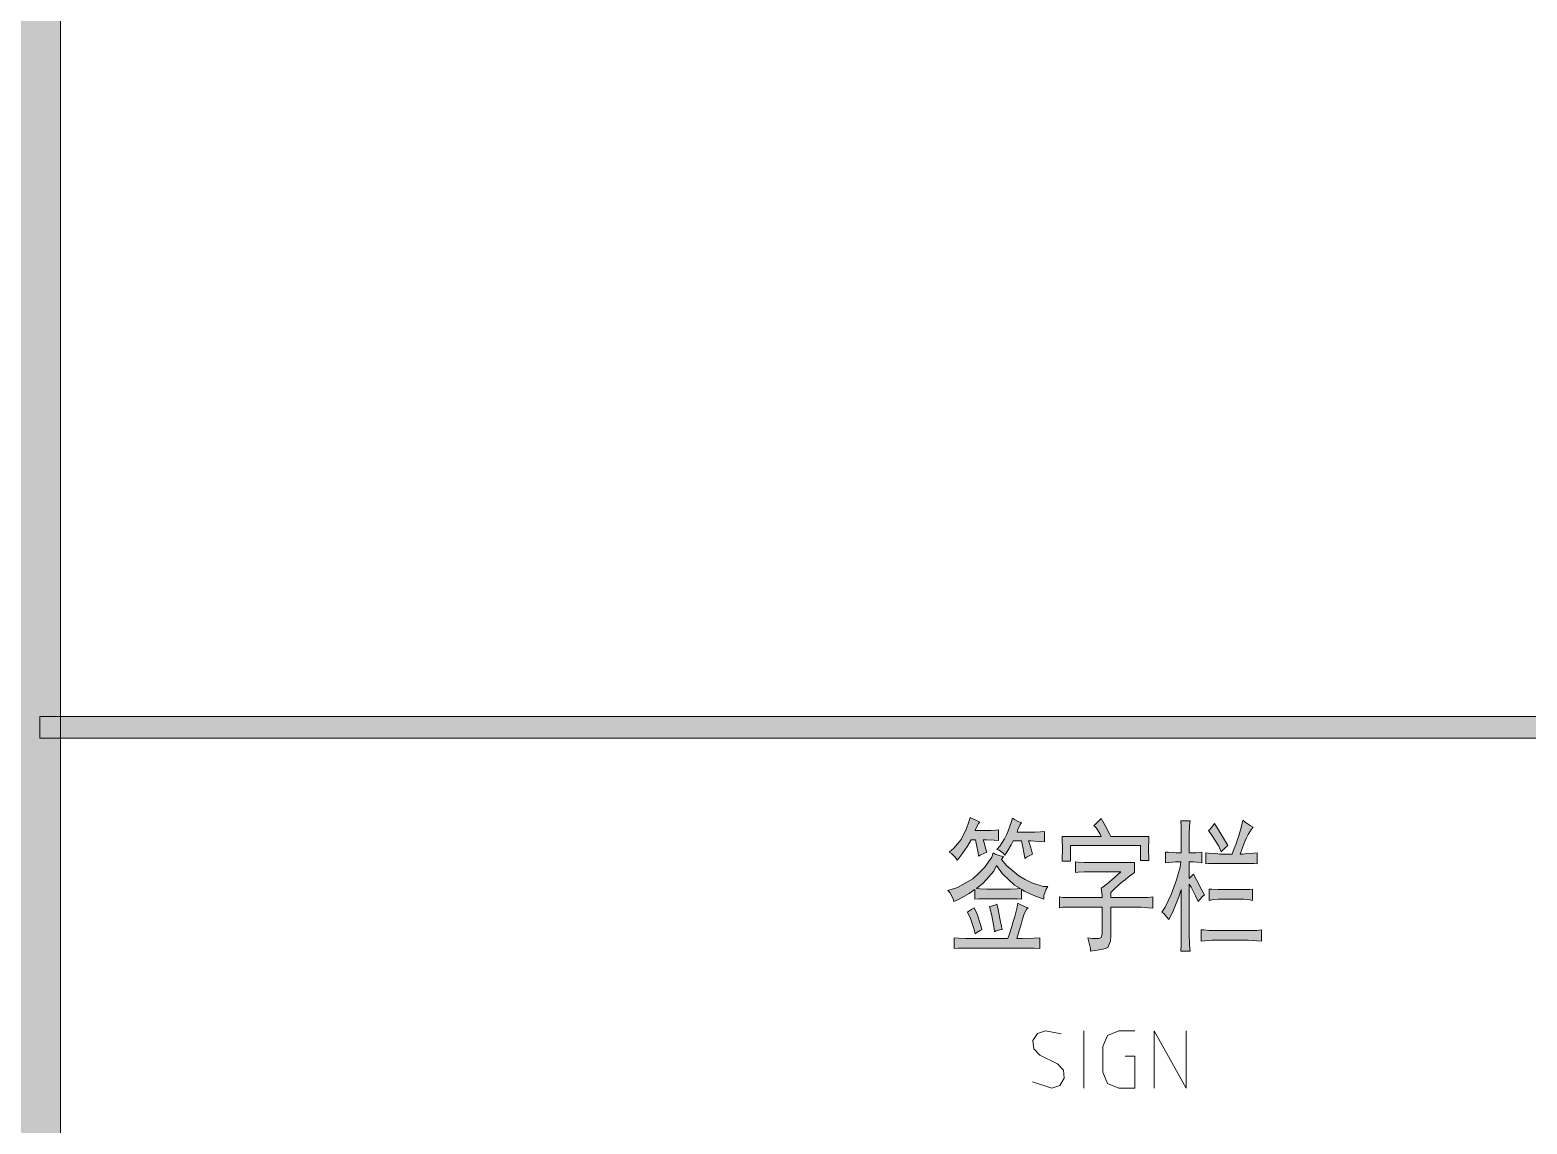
# Model space of a CAD drawing. Header units: millimetres. Extents: x 261 to 114907, y 32 to 1998430.
# Drawn here: x 107676 to 111292, y 1947364 to 1950007 of the extents above; entities that cross this region are included whole.
import ezdxf

# ---------------------------------------------------------------- set-up
doc = ezdxf.new("R2010")
doc.units = ezdxf.units.MM

msp = doc.modelspace()

# ---------------------------------------------------------------- hatches: boundary and pattern name
h = msp.add_hatch(color=0)
h.dxf.hatch_style = 2
h.paths.add_polyline_path([(107750.2, 1928333.3), (107650.3, 1928333.3), (107650.3, 1997229.2), (107750.2, 1997229.2)])
h = msp.add_hatch(color=0)
h.dxf.hatch_style = 2
h.paths.add_polyline_path([(113706.8, 1948348.5), (113706.8, 1948296.8), (107700.3, 1948296.8), (107700.3, 1948348.5)])
h = msp.add_hatch(color=0)
h.dxf.hatch_style = 2
h.paths.add_polyline_path([(110014.7, 1948049.5), (110004.4, 1948049.9), (109986.3, 1948050.8), (109978.1, 1948050.8), (109980.2, 1948043.5), (109984.6, 1948028.4), (109987.1, 1948021), (109981.1, 1948018.9), (109970.8, 1948014.2), (109966.9, 1948011.6), (109966, 1948019.8), (109962.1, 1948039.1), (109959.6, 1948050.8), (109948.8, 1948050.8), (109940.2, 1948035.7), (109923.4, 1948011.6), (109915.2, 1948002.1), (109911.3, 1948008.1), (109901.4, 1948017.6), (109895.8, 1948021), (109907.4, 1948030.5), (109925.1, 1948052.1), (109930.7, 1948064.1), (109936.7, 1948076.2), (109944.5, 1948096.5), (109946.6, 1948104.6), (109951.8, 1948102.1), (109963.4, 1948096.5), (109969.9, 1948093.9), (109966.5, 1948090), (109960.9, 1948079.7), (109958.7, 1948073.6), (109990.2, 1948073.6), (109996.2, 1948073.6), (110008.3, 1948074.5), (110014.7, 1948074.9)])
h = msp.add_hatch(color=0)
h.dxf.hatch_style = 2
h.paths.add_polyline_path([(110097.5, 1948016.7), (110092.7, 1948014.2), (110082.8, 1948009), (110078.5, 1948006), (110077.2, 1948016.3), (110073.3, 1948037), (110070.3, 1948048.2), (110050.9, 1948048.2), (110045.3, 1948038.7), (110035.4, 1948021.5), (110030.7, 1948014.2), (110026.4, 1948018.9), (110016.4, 1948025.8), (110011.3, 1948027.5), (110018.6, 1948035.7), (110029.8, 1948053.4), (110034.1, 1948062.8), (110038.4, 1948072.3), (110045.7, 1948092.6), (110049.2, 1948103.4), (110053.5, 1948099.9), (110064.3, 1948094.7), (110070.3, 1948092.6), (110067.3, 1948087.8), (110062.1, 1948076.2), (110060, 1948069.7), (110097.5, 1948069.7), (110102.6, 1948069.7), (110116.8, 1948070.2), (110125.9, 1948071), (110125.9, 1948046.5), (110112.5, 1948047.3), (110093.1, 1948048.2), (110087.5, 1948048.2), (110089.7, 1948041.7), (110094.4, 1948026.2)])
h = msp.add_hatch(color=0)
h.dxf.hatch_style = 2
h.paths.add_polyline_path([(110262.9, 1948102.1), (110272.4, 1948085.3), (110284, 1948063.7), (110286.2, 1948059), (110378.4, 1948059), (110378, 1948048.6), (110377.5, 1948033.1), (110377.5, 1948027.5), (110377.5, 1948023.2), (110378, 1948009.4), (110378.4, 1948000.8), (110358.2, 1948000.8), (110358.2, 1948037), (110188.8, 1948037), (110188.8, 1947999.5), (110168.6, 1947999.5), (110169, 1948009), (110169.8, 1948023.6), (110169.8, 1948029.2), (110169.8, 1948034.4), (110169, 1948049.5), (110168.6, 1948059), (110262.9, 1948059), (110259.5, 1948066.3), (110250.9, 1948079.7), (110245.7, 1948085.7), (110249.6, 1948089.1), (110258.2, 1948097.3)])
h = msp.add_hatch(color=0)
h.dxf.hatch_style = 2
h.paths.add_polyline_path([(110418.1, 1948021), (110424.5, 1948021), (110437.9, 1948020.2), (110444.3, 1948019.8), (110456.4, 1948019.8), (110456.4, 1948052.1), (110456.4, 1948062), (110456, 1948084.4), (110455.5, 1948096.5), (110478, 1948096.5), (110476.7, 1948085.7), (110475.8, 1948063.7), (110475.8, 1948052.1), (110475.8, 1948019.8), (110487.9, 1948019.8), (110492.2, 1948019.8), (110501.2, 1948020.2), (110506.4, 1948021), (110506.4, 1947995.2), (110504.2, 1947996.1), (110493.9, 1947997.3), (110486.1, 1947997.8), (110475.8, 1947997.8), (110475.8, 1947957.3), (110486.1, 1947968), (110493, 1947954.7), (110506.4, 1947929.7), (110512.4, 1947918.1), (110508.1, 1947914.2), (110500.8, 1947906), (110496.9, 1947902.1), (110490.9, 1947915.5), (110480.5, 1947936.6), (110475.8, 1947943.9), (110475.8, 1947839.6), (110475.8, 1947825.8), (110476.7, 1947796.5), (110478, 1947781.9), (110455.5, 1947781.9), (110456, 1947797.4), (110456.4, 1947826.3), (110456.4, 1947839.6), (110456.4, 1947930.6), (110450.8, 1947912.9), (110435.7, 1947877.1), (110426.2, 1947858.6), (110421.9, 1947864.2), (110414.2, 1947872.8), (110409.9, 1947876.3), (110417.6, 1947888.3), (110431.8, 1947918.5), (110438.3, 1947936.6), (110444.8, 1947954.3), (110453.4, 1947985.3), (110455.5, 1947997.8), (110442.2, 1947997.8), (110418.1, 1947995.2)])
h = msp.add_hatch(color=0)
h.dxf.hatch_style = 2
h.paths.add_polyline_path([(110630.1, 1948081.8), (110625.8, 1948077.1), (110618, 1948063.7), (110614.1, 1948055.5), (110610.2, 1948046.9), (110602.5, 1948027.5), (110598.6, 1948016.7), (110605.5, 1948016.7), (110614.6, 1948017.6), (110631.8, 1948018.9), (110640, 1948019.8), (110640, 1947992.6), (110631.8, 1947993.5), (110614.1, 1947993.9), (110604.6, 1947993.9), (110549.9, 1947993.9), (110539.6, 1947993.9), (110522.3, 1947993.5), (110515.4, 1947992.6), (110515.4, 1948019.8), (110522.3, 1948018.9), (110539.6, 1948017.6), (110549.9, 1948016.7), (110579.2, 1948016.7), (110582.7, 1948025.8), (110589.6, 1948043.5), (110592.6, 1948052.1), (110595.6, 1948060.7), (110602.1, 1948084), (110605.5, 1948098.2), (110610.7, 1948093.9), (110622.7, 1948085.7)])
h = msp.add_hatch(color=0)
h.dxf.hatch_style = 2
h.paths.add_polyline_path([(110536.6, 1948090), (110544.7, 1948077.9), (110561.1, 1948051.2), (110568.9, 1948037), (110565, 1948034), (110556.8, 1948026.2), (110552.9, 1948022.3), (110546.9, 1948035.3), (110531.4, 1948060.7), (110522.3, 1948073.6), (110525.4, 1948076.2), (110532.7, 1948084.4)])
h = msp.add_hatch(color=0)
h.paths.add_polyline_path([(110124.2, 1947907.3), (110104.3, 1947915), (110077.2, 1947927.1), (110070.3, 1947931.8), (110070.3, 1947907.3), (110061.3, 1947908.1), (110043.6, 1947908.6), (110035, 1947908.6), (109995.3, 1947908.6), (109986.3, 1947908.6), (109967.3, 1947908.1), (109957.8, 1947907.3), (109957.8, 1947930.6), (109944, 1947921.1), (109918.6, 1947906.9), (109907, 1947902.1), (109904.8, 1947910.3), (109897.9, 1947923.7), (109892.8, 1947928.8), (109916, 1947935.7), (109953.5, 1947956.4), (109967.3, 1947970.2), (109981.1, 1947984), (109998.8, 1948009), (110002.2, 1948019.8), (110007.4, 1948016.7), (110019.5, 1948012), (110026.8, 1948010.3), (110022.5, 1948003.4), (110035.4, 1947987.9), (110063.8, 1947963.7), (110079.8, 1947955.5), (110095.7, 1947946.9), (110122.9, 1947938.3), (110134.1, 1947938.3), (110129.8, 1947931.8), (110124.6, 1947916.3)])
h.paths.add_polyline_path([(109961.7, 1947933.1), (109969.9, 1947932.3), (109986.7, 1947931.8), (109995.3, 1947931.8), (110035, 1947931.8), (110043.6, 1947931.8), (110060, 1947932.3), (110068.2, 1947933.1), (110053.9, 1947941.3), (110025.1, 1947968.9), (110010.4, 1947988.7), (110003.5, 1947974.9), (109979, 1947947.4)])
h = msp.add_hatch(color=0)
h.dxf.hatch_style = 2
h.paths.add_polyline_path([(110343.9, 1947996.5), (110343.9, 1947972.4), (110340.1, 1947969.8), (110328.4, 1947960.7), (110320.7, 1947954.7), (110312.9, 1947948.7), (110295.7, 1947933.1), (110286.2, 1947923.7), (110286.2, 1947911.6), (110355.1, 1947911.6), (110360.3, 1947911.6), (110376.3, 1947912), (110387.5, 1947912.9), (110387.5, 1947885.7), (110376.3, 1947887), (110360.3, 1947888.3), (110355.1, 1947888.3), (110286.2, 1947888.3), (110286.2, 1947819.4), (110285.8, 1947806), (110279.3, 1947790.5), (110272.8, 1947788.4), (110266.8, 1947786.6), (110249.1, 1947783.2), (110237.5, 1947781.9), (110237.1, 1947788.4), (110233.6, 1947804.7), (110230.6, 1947814.2), (110242.2, 1947812.9), (110256.9, 1947812.5), (110259.9, 1947813.3), (110262.9, 1947814.6), (110265.5, 1947823.7), (110265.1, 1947831.9), (110265.1, 1947888.3), (110194, 1947888.3), (110185.8, 1947888.3), (110170.3, 1947887.9), (110162.5, 1947887), (110162.5, 1947912.9), (110170.3, 1947912), (110185.4, 1947911.6), (110193.1, 1947911.6), (110265.1, 1947911.6), (110265.1, 1947917.6), (110263.8, 1947928.8), (110262.9, 1947934.4), (110267.7, 1947937), (110277.6, 1947944.8), (110283.2, 1947949.5), (110288.8, 1947954.3), (110302.6, 1947966.3), (110310.8, 1947973.6), (110231.5, 1947973.6), (110222.4, 1947973.6), (110207.3, 1947972.8), (110200.9, 1947972.4), (110200.9, 1947997.8), (110207.3, 1947997.3), (110222, 1947996.5), (110230.6, 1947996.5)])
h = msp.add_hatch(color=0)
h.dxf.hatch_style = 2
h.paths.add_polyline_path([(110600.3, 1947930.6), (110607.7, 1947930.6), (110621.9, 1947931), (110628.8, 1947931.8), (110628.8, 1947904.7), (110621.9, 1947906), (110607.7, 1947907.3), (110600.3, 1947907.3), (110552.9, 1947907.3), (110545.2, 1947907.3), (110530.5, 1947906), (110523.6, 1947904.7), (110523.6, 1947931.8), (110530.5, 1947931.8), (110545.2, 1947931), (110552.9, 1947930.6)])
h = msp.add_hatch(color=0)
h.dxf.hatch_style = 2
h.paths.add_polyline_path([(109944.5, 1947789.6), (109935.9, 1947789.6), (109917.8, 1947789.2), (109908.3, 1947788.4), (109908.3, 1947814.2), (109918.2, 1947813.3), (109935.9, 1947812.9), (109943.6, 1947812.9), (110038, 1947812.9), (110041, 1947821.1), (110047.5, 1947841.4), (110050.9, 1947853.4), (110054.4, 1947865.5), (110060, 1947887.9), (110062.1, 1947897.8), (110067.7, 1947894.8), (110079.8, 1947889.2), (110086.7, 1947887), (110082.8, 1947883.2), (110076.3, 1947869.4), (110073.3, 1947859.5), (110070.3, 1947849.5), (110063, 1947826.3), (110059.1, 1947812.9), (110072.9, 1947812.9), (110100.9, 1947813.3), (110114.7, 1947814.2), (110114.7, 1947788.4), (110100.9, 1947789.2), (110079.4, 1947789.6), (110072.5, 1947789.6)])
h = msp.add_hatch(color=0)
h.dxf.hatch_style = 2
h.paths.add_polyline_path([(109956.5, 1947887), (109963.4, 1947871.1), (109972.5, 1947843.9), (109975.1, 1947833.2), (109970.8, 1947831.9), (109963, 1947827.1), (109958.7, 1947823.7), (109956.5, 1947834.5), (109947.5, 1947860.7), (109940.6, 1947876.3), (109943.2, 1947878.4), (109950.9, 1947883.6)])
h = msp.add_hatch(color=0)
h.dxf.hatch_style = 2
h.paths.add_polyline_path([(110005.2, 1947828.9), (110003.9, 1947841.4), (109997.9, 1947871.5), (109993.2, 1947890), (109997.5, 1947890.5), (110006.5, 1947893.1), (110011.3, 1947895.2), (110013.4, 1947887), (110019.5, 1947856.9), (110023.8, 1947834.5), (110018.6, 1947833.6), (110009.5, 1947831)])
h = msp.add_hatch(color=0)
h.dxf.hatch_style = 2
h.paths.add_polyline_path([(110609.8, 1947831.9), (110618.4, 1947831.9), (110638.7, 1947832.3), (110650.3, 1947833.2), (110650.3, 1947806), (110638.7, 1947806.9), (110618.4, 1947808.2), (110609.8, 1947808.6), (110530.5, 1947808.6), (110504.2, 1947806), (110504.2, 1947833.2), (110510.7, 1947833.2), (110524.1, 1947832.3), (110530.5, 1947831.9)])

# ---------------------------------------------------------------- linework, layer by layer
at = {"color": 0, "lineweight": 0}
for points in [[(107750.2, 1928333.3), (107650.3, 1928333.3), (107650.3, 1997229.2), (107750.2, 1997229.2)], [(113706.8, 1948348.5), (113706.8, 1948296.8), (107700.3, 1948296.8), (107700.3, 1948348.5)], [(110014.7, 1948049.5), (110004.4, 1948049.9), (109986.3, 1948050.8), (109978.1, 1948050.8), (109980.2, 1948043.5), (109984.6, 1948028.4), (109987.1, 1948021), (109981.1, 1948018.9), (109970.8, 1948014.2), (109966.9, 1948011.6), (109966, 1948019.8), (109962.1, 1948039.1), (109959.6, 1948050.8), (109948.8, 1948050.8), (109940.2, 1948035.7), (109923.4, 1948011.6), (109915.2, 1948002.1), (109911.3, 1948008.1), (109901.4, 1948017.6), (109895.8, 1948021), (109907.4, 1948030.5), (109925.1, 1948052.1), (109930.7, 1948064.1), (109936.7, 1948076.2), (109944.5, 1948096.5), (109946.6, 1948104.6), (109951.8, 1948102.1), (109963.4, 1948096.5), (109969.9, 1948093.9), (109966.5, 1948090), (109960.9, 1948079.7), (109958.7, 1948073.6), (109990.2, 1948073.6), (109996.2, 1948073.6), (110008.3, 1948074.5), (110014.7, 1948074.9)], [(110097.5, 1948016.7), (110092.7, 1948014.2), (110082.8, 1948009), (110078.5, 1948006), (110077.2, 1948016.3), (110073.3, 1948037), (110070.3, 1948048.2), (110050.9, 1948048.2), (110045.3, 1948038.7), (110035.4, 1948021.5), (110030.7, 1948014.2), (110026.4, 1948018.9), (110016.4, 1948025.8), (110011.3, 1948027.5), (110018.6, 1948035.7), (110029.8, 1948053.4), (110034.1, 1948062.8), (110038.4, 1948072.3), (110045.7, 1948092.6), (110049.2, 1948103.4), (110053.5, 1948099.9), (110064.3, 1948094.7), (110070.3, 1948092.6), (110067.3, 1948087.8), (110062.1, 1948076.2), (110060, 1948069.7), (110097.5, 1948069.7), (110102.6, 1948069.7), (110116.8, 1948070.2), (110125.9, 1948071), (110125.9, 1948046.5), (110112.5, 1948047.3), (110093.1, 1948048.2), (110087.5, 1948048.2), (110089.7, 1948041.7), (110094.4, 1948026.2)], [(110262.9, 1948102.1), (110272.4, 1948085.3), (110284, 1948063.7), (110286.2, 1948059), (110378.4, 1948059), (110378, 1948048.6), (110377.5, 1948033.1), (110377.5, 1948027.5), (110377.5, 1948023.2), (110378, 1948009.4), (110378.4, 1948000.8), (110358.2, 1948000.8), (110358.2, 1948037), (110188.8, 1948037), (110188.8, 1947999.5), (110168.6, 1947999.5), (110169, 1948009), (110169.8, 1948023.6), (110169.8, 1948029.2), (110169.8, 1948034.4), (110169, 1948049.5), (110168.6, 1948059), (110262.9, 1948059), (110259.5, 1948066.3), (110250.9, 1948079.7), (110245.7, 1948085.7), (110249.6, 1948089.1), (110258.2, 1948097.3)], [(110418.1, 1948021), (110424.5, 1948021), (110437.9, 1948020.2), (110444.3, 1948019.8), (110456.4, 1948019.8), (110456.4, 1948052.1), (110456.4, 1948062), (110456, 1948084.4), (110455.5, 1948096.5), (110478, 1948096.5), (110476.7, 1948085.7), (110475.8, 1948063.7), (110475.8, 1948052.1), (110475.8, 1948019.8), (110487.9, 1948019.8), (110492.2, 1948019.8), (110501.2, 1948020.2), (110506.4, 1948021), (110506.4, 1947995.2), (110504.2, 1947996.1), (110493.9, 1947997.3), (110486.1, 1947997.8), (110475.8, 1947997.8), (110475.8, 1947957.3), (110486.1, 1947968), (110493, 1947954.7), (110506.4, 1947929.7), (110512.4, 1947918.1), (110508.1, 1947914.2), (110500.8, 1947906), (110496.9, 1947902.1), (110490.9, 1947915.5), (110480.5, 1947936.6), (110475.8, 1947943.9), (110475.8, 1947839.6), (110475.8, 1947825.8), (110476.7, 1947796.5), (110478, 1947781.9), (110455.5, 1947781.9), (110456, 1947797.4), (110456.4, 1947826.3), (110456.4, 1947839.6), (110456.4, 1947930.6), (110450.8, 1947912.9), (110435.7, 1947877.1), (110426.2, 1947858.6), (110421.9, 1947864.2), (110414.2, 1947872.8), (110409.9, 1947876.3), (110417.6, 1947888.3), (110431.8, 1947918.5), (110438.3, 1947936.6), (110444.8, 1947954.3), (110453.4, 1947985.3), (110455.5, 1947997.8), (110442.2, 1947997.8), (110418.1, 1947995.2)], [(110630.1, 1948081.8), (110625.8, 1948077.1), (110618, 1948063.7), (110614.1, 1948055.5), (110610.2, 1948046.9), (110602.5, 1948027.5), (110598.6, 1948016.7), (110605.5, 1948016.7), (110614.6, 1948017.6), (110631.8, 1948018.9), (110640, 1948019.8), (110640, 1947992.6), (110631.8, 1947993.5), (110614.1, 1947993.9), (110604.6, 1947993.9), (110549.9, 1947993.9), (110539.6, 1947993.9), (110522.3, 1947993.5), (110515.4, 1947992.6), (110515.4, 1948019.8), (110522.3, 1948018.9), (110539.6, 1948017.6), (110549.9, 1948016.7), (110579.2, 1948016.7), (110582.7, 1948025.8), (110589.6, 1948043.5), (110592.6, 1948052.1), (110595.6, 1948060.7), (110602.1, 1948084), (110605.5, 1948098.2), (110610.7, 1948093.9), (110622.7, 1948085.7)], [(110536.6, 1948090), (110544.7, 1948077.9), (110561.1, 1948051.2), (110568.9, 1948037), (110565, 1948034), (110556.8, 1948026.2), (110552.9, 1948022.3), (110546.9, 1948035.3), (110531.4, 1948060.7), (110522.3, 1948073.6), (110525.4, 1948076.2), (110532.7, 1948084.4)], [(110124.2, 1947907.3), (110104.3, 1947915), (110077.2, 1947927.1), (110070.3, 1947931.8), (110070.3, 1947907.3), (110061.3, 1947908.1), (110043.6, 1947908.6), (110035, 1947908.6), (109995.3, 1947908.6), (109986.3, 1947908.6), (109967.3, 1947908.1), (109957.8, 1947907.3), (109957.8, 1947930.6), (109944, 1947921.1), (109918.6, 1947906.9), (109907, 1947902.1), (109904.8, 1947910.3), (109897.9, 1947923.7), (109892.8, 1947928.8), (109916, 1947935.7), (109953.5, 1947956.4), (109967.3, 1947970.2), (109981.1, 1947984), (109998.8, 1948009), (110002.2, 1948019.8), (110007.4, 1948016.7), (110019.5, 1948012), (110026.8, 1948010.3), (110022.5, 1948003.4), (110035.4, 1947987.9), (110063.8, 1947963.7), (110079.8, 1947955.5), (110095.7, 1947946.9), (110122.9, 1947938.3), (110134.1, 1947938.3), (110129.8, 1947931.8), (110124.6, 1947916.3)], [(109961.7, 1947933.1), (109969.9, 1947932.3), (109986.7, 1947931.8), (109995.3, 1947931.8), (110035, 1947931.8), (110043.6, 1947931.8), (110060, 1947932.3), (110068.2, 1947933.1), (110053.9, 1947941.3), (110025.1, 1947968.9), (110010.4, 1947988.7), (110003.5, 1947974.9), (109979, 1947947.4)], [(110343.9, 1947996.5), (110343.9, 1947972.4), (110340.1, 1947969.8), (110328.4, 1947960.7), (110320.7, 1947954.7), (110312.9, 1947948.7), (110295.7, 1947933.1), (110286.2, 1947923.7), (110286.2, 1947911.6), (110355.1, 1947911.6), (110360.3, 1947911.6), (110376.3, 1947912), (110387.5, 1947912.9), (110387.5, 1947885.7), (110376.3, 1947887), (110360.3, 1947888.3), (110355.1, 1947888.3), (110286.2, 1947888.3), (110286.2, 1947819.4), (110285.8, 1947806), (110279.3, 1947790.5), (110272.8, 1947788.4), (110266.8, 1947786.6), (110249.1, 1947783.2), (110237.5, 1947781.9), (110237.1, 1947788.4), (110233.6, 1947804.7), (110230.6, 1947814.2), (110242.2, 1947812.9), (110256.9, 1947812.5), (110259.9, 1947813.3), (110262.9, 1947814.6), (110265.5, 1947823.7), (110265.1, 1947831.9), (110265.1, 1947888.3), (110194, 1947888.3), (110185.8, 1947888.3), (110170.3, 1947887.9), (110162.5, 1947887), (110162.5, 1947912.9), (110170.3, 1947912), (110185.4, 1947911.6), (110193.1, 1947911.6), (110265.1, 1947911.6), (110265.1, 1947917.6), (110263.8, 1947928.8), (110262.9, 1947934.4), (110267.7, 1947937), (110277.6, 1947944.8), (110283.2, 1947949.5), (110288.8, 1947954.3), (110302.6, 1947966.3), (110310.8, 1947973.6), (110231.5, 1947973.6), (110222.4, 1947973.6), (110207.3, 1947972.8), (110200.9, 1947972.4), (110200.9, 1947997.8), (110207.3, 1947997.3), (110222, 1947996.5), (110230.6, 1947996.5)], [(110600.3, 1947930.6), (110607.7, 1947930.6), (110621.9, 1947931), (110628.8, 1947931.8), (110628.8, 1947904.7), (110621.9, 1947906), (110607.7, 1947907.3), (110600.3, 1947907.3), (110552.9, 1947907.3), (110545.2, 1947907.3), (110530.5, 1947906), (110523.6, 1947904.7), (110523.6, 1947931.8), (110530.5, 1947931.8), (110545.2, 1947931), (110552.9, 1947930.6)], [(109944.5, 1947789.6), (109935.9, 1947789.6), (109917.8, 1947789.2), (109908.3, 1947788.4), (109908.3, 1947814.2), (109918.2, 1947813.3), (109935.9, 1947812.9), (109943.6, 1947812.9), (110038, 1947812.9), (110041, 1947821.1), (110047.5, 1947841.4), (110050.9, 1947853.4), (110054.4, 1947865.5), (110060, 1947887.9), (110062.1, 1947897.8), (110067.7, 1947894.8), (110079.8, 1947889.2), (110086.7, 1947887), (110082.8, 1947883.2), (110076.3, 1947869.4), (110073.3, 1947859.5), (110070.3, 1947849.5), (110063, 1947826.3), (110059.1, 1947812.9), (110072.9, 1947812.9), (110100.9, 1947813.3), (110114.7, 1947814.2), (110114.7, 1947788.4), (110100.9, 1947789.2), (110079.4, 1947789.6), (110072.5, 1947789.6)], [(109956.5, 1947887), (109963.4, 1947871.1), (109972.5, 1947843.9), (109975.1, 1947833.2), (109970.8, 1947831.9), (109963, 1947827.1), (109958.7, 1947823.7), (109956.5, 1947834.5), (109947.5, 1947860.7), (109940.6, 1947876.3), (109943.2, 1947878.4), (109950.9, 1947883.6)], [(110005.2, 1947828.9), (110003.9, 1947841.4), (109997.9, 1947871.5), (109993.2, 1947890), (109997.5, 1947890.5), (110006.5, 1947893.1), (110011.3, 1947895.2), (110013.4, 1947887), (110019.5, 1947856.9), (110023.8, 1947834.5), (110018.6, 1947833.6), (110009.5, 1947831)], [(110609.8, 1947831.9), (110618.4, 1947831.9), (110638.7, 1947832.3), (110650.3, 1947833.2), (110650.3, 1947806), (110638.7, 1947806.9), (110618.4, 1947808.2), (110609.8, 1947808.6), (110530.5, 1947808.6), (110504.2, 1947806), (110504.2, 1947833.2), (110510.7, 1947833.2), (110524.1, 1947832.3), (110530.5, 1947831.9)]]:
    msp.add_lwpolyline(points, close=True, dxfattribs=at)
for points in [[(110166.8, 1947582.4), (110128.5, 1947589.7), (110109.5, 1947583.2), (110098.3, 1947566), (110100.5, 1947545.7), (110114.7, 1947531.1)], [(110221.1, 1947450.9), (110221.1, 1947589.7)], [(110306, 1947589.7), (110278.4, 1947578.5), (110267.2, 1947551.3)], [(110306, 1947589.7), (110344.4, 1947589.7)], [(110390.9, 1947450.9), (110390.9, 1947589.7), (110468, 1947450.9), (110468, 1947589.7)], [(110114.7, 1947531.1), (110157.8, 1947509.5)], [(110267.2, 1947489.7), (110267.2, 1947551.3)], [(110321.1, 1947528.1), (110344.4, 1947528.1), (110344.4, 1947450.9), (110306, 1947450.9)], [(110144, 1947450.9), (110163, 1947457.8), (110173.7, 1947475.1), (110172, 1947494.9), (110157.8, 1947509.5)], [(110267.2, 1947489.7), (110278.4, 1947462.1), (110306, 1947450.9)], [(110097.5, 1947466.5), (110144, 1947450.9)]]:
    msp.add_lwpolyline(points, dxfattribs=at)

doc.saveas('drawing.dxf')
